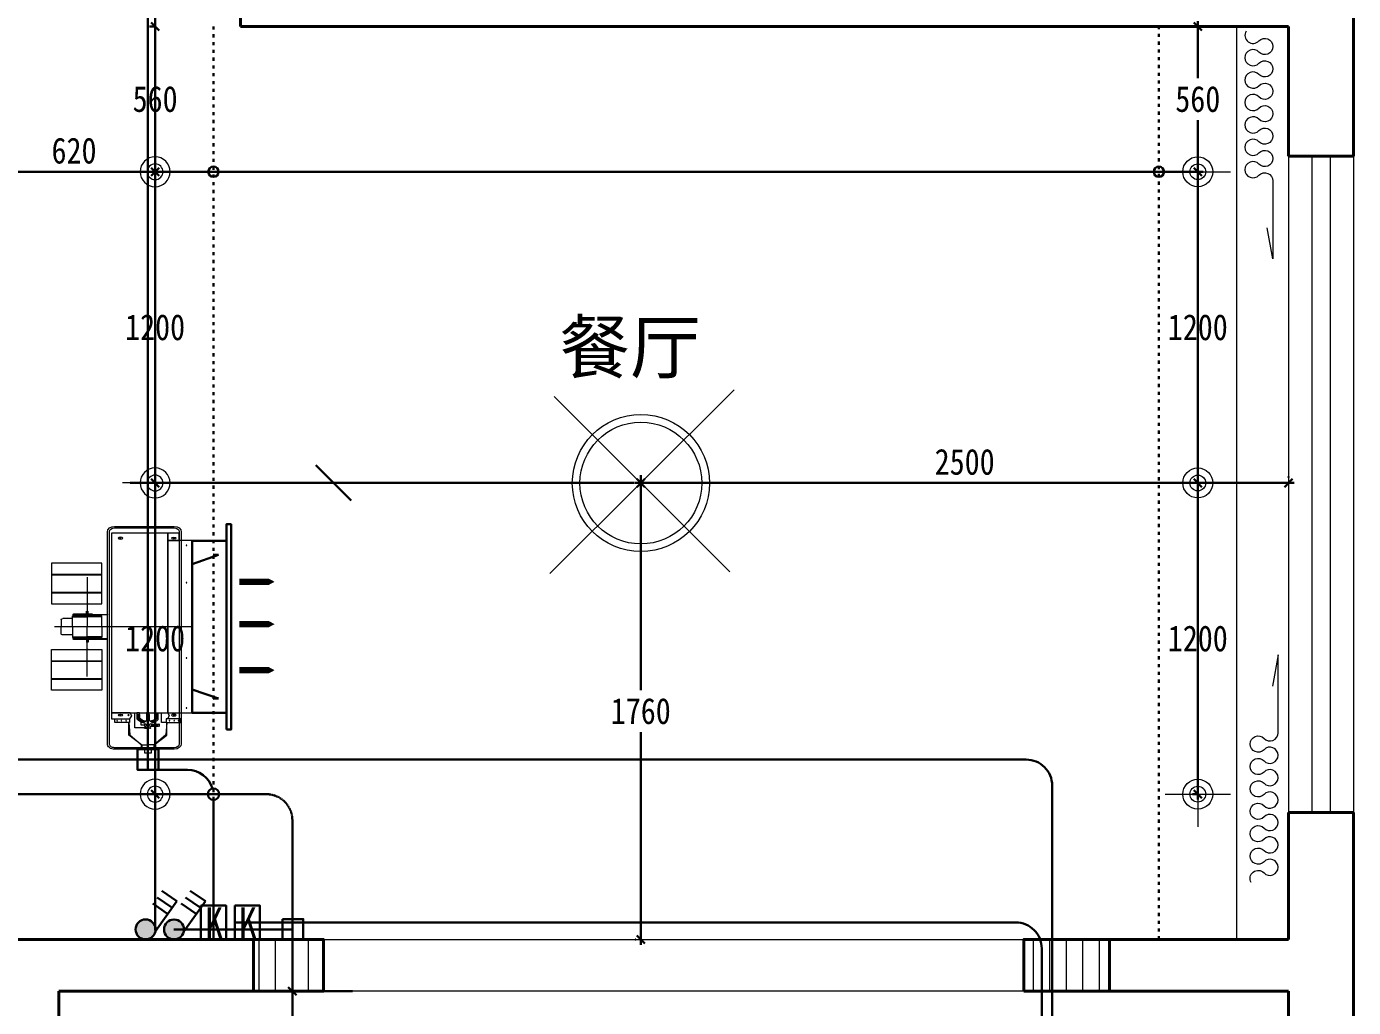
# Model space of a CAD drawing. Header units: millimetres. Extents: x -64529 to 3079702, y -28926 to 77119.
# Drawn here: x -22613 to -17498, y 39805 to 43587 of the extents above; entities that cross this region are included whole.
import ezdxf

# ---------------------------------------------------------------- set-up
doc = ezdxf.new("R2010")
doc.units = ezdxf.units.MM
doc.header["$LTSCALE"] = 10
doc.linetypes.add('ACAD_ISO03W100', pattern=[30, 12, -18])
doc.linetypes.add('DASH', pattern=[0.35, 0.25, -0.1])
doc.layers.get('0').update_dxf_attribs({"color": 255})
doc.layers.get('Defpoints').update_dxf_attribs({"color": 255})
for name, color, linetype, lineweight in [('1浅浅', 251, 'Continuous', 20), ('1灯位开关布线图', 1, 'Continuous', 30), ('1灯位开关布置图', 5, 'Continuous', 30), ('1灯具', 2, 'Continuous', 30), ('1空调', 3, 'Continuous', 30), ('灯具', 52, 'Continuous', 0), ('空调主机', 7, 'Continuous', 13)]:
    doc.layers.add(name, color=color, linetype=linetype, lineweight=lineweight)
doc.layers.add('图例及功率参数表', color=252, linetype='Continuous')
doc.layers.add('辅助线', color=8, linetype='Continuous')
doc.styles.add('夏建东', font='', dxfattribs={"width": 0.85})
doc.styles.add('宋体', font='', dxfattribs={"height": 2.5})
doc.styles.get('夏建东').set_extended_font_data('SimSun')
doc.styles.get('宋体').set_extended_font_data('SimSun')
doc.dimstyles.new('g', dxfattribs={"dimtxt": 100, "dimasz": 31, "dimexe": 21, "dimexo": 30, "dimgap": 31, "dimtad": 1, "dimtih": 1, "dimtoh": 1, "dimdec": 0, "dimrnd": 10, "dimdsep": 46, "dimtxsty": '夏建东', "dimblk": 'OBLIQUE', "dimcen": 2.5, "dimdle": 21, "dimclrd": 5, "dimclre": 5, "dimclrt": 5, "dimadec": 0, "dimazin": 0, "dimtfac": 1, "dimtdec": 0, "dimtmove": 2, "dimatfit": 3, "dimldrblk": 'DOT', "dimfxl": 300, "dimlwd": -1, "dimlwe": -1, "dimarcsym": 1})
pattern_1 = [(90, (-408494.74, 31033.39), (-63.5, 0), [])]

# ---------------------------------------------------------------- blocks, each defined once
blk = doc.blocks.new('20180504.16014101')
h = blk.add_hatch(color=7)
h.dxf.hatch_style = 1
edge = h.paths.add_edge_path()
edge.add_arc((158.8, 98.9), 38.5, 0, 360)
at = {"color": 7}
for p, q in [((129.4, 123.7), (0, 63.2)), ((0, 63.2), (31.3, 0)), ((29.3, 74.7), (59.6, 13)), ((55.5, 88.2), (85.8, 25.7))]:
    blk.add_line(p, q, dxfattribs=at)
blk.add_circle((158.8, 98.9), 38.5, dxfattribs=at)
blk = doc.blocks.new('_Oblique')
at = {"color": 0, "linetype": 'ByBlock', "lineweight": -2}
blk.add_line((-0.5, -0.5), (0.5, 0.5), dxfattribs=at)
blk = doc.blocks.new('*D394')
at = {"layer": '1灯位开关布置图', "color": 5, "transparency": 16777216}
for p, q in [((-22056.3, 43027.2), (-22138.3, 43027.2)), ((-22117.3, 43048.2), (-22117.3, 42508.2)), ((-22117.3, 41806.2), (-22117.3, 42346.2)), ((-22213.4, 41827.2), (-22096.3, 41827.2))]:
    blk.add_line(p, q, dxfattribs=at)
at = {"layer": 'Defpoints', "color": 0, "lineweight": 30, "transparency": 16777216}
for p in [(-22026.3, 43027.2), (-22243.4, 41827.2), (-22117.3, 41827.2)]:
    blk.add_point(p, dxfattribs=at)
at = {"layer": '1灯位开关布置图', "color": 5, "transparency": 16777216, "xscale": 31, "yscale": 31, "zscale": 31}
for p, rotation in [((-22117.3, 43027.2), 90), ((-22117.3, 41827.2), 270)]:
    blk.add_blockref('_Oblique', p, dxfattribs=dict(at, rotation=rotation))
at = {"layer": '1灯位开关布置图', "color": 5, "transparency": 16777216, "insert": (-22117.3, 42427.2), "char_height": 100, "attachment_point": 5, "style": '夏建东'}
blk.add_mtext('1200', dxfattribs=at)
blk = doc.blocks.new('_Dot')
at = {"color": 0, "linetype": 'ByBlock', "lineweight": -2}
blk.add_line((-0.5, 0), (-1, 0), dxfattribs=at)
at = {"color": 0, "linetype": 'ByBlock', "const_width": 0.5}
blk.add_lwpolyline([(-0.25, 0, 1), (0.25, 0, 1)], format="xyb", close=True, dxfattribs=at)
blk = doc.blocks.new('*D395')
at = {"layer": '1灯位开关布置图', "color": 5, "transparency": 16777216}
for p, q in [((-22117.3, 41848.2), (-22117.3, 41308.2)), ((-22213.4, 41827.2), (-22096.3, 41827.2)), ((-22117.3, 40606.2), (-22117.3, 41146.2)), ((-22213.4, 40627.2), (-22096.3, 40627.2))]:
    blk.add_line(p, q, dxfattribs=at)
at = {"layer": 'Defpoints', "color": 0, "lineweight": 30, "transparency": 16777216}
for p in [(-22243.4, 41827.2), (-22243.4, 40627.2), (-22117.3, 40627.2)]:
    blk.add_point(p, dxfattribs=at)
at = {"layer": '1灯位开关布置图', "color": 5, "transparency": 16777216, "xscale": 31, "yscale": 31, "zscale": 31}
for p, rotation in [((-22117.3, 41827.2), 90), ((-22117.3, 40627.2), 270)]:
    blk.add_blockref('_Oblique', p, dxfattribs=dict(at, rotation=rotation))
at = {"layer": '1灯位开关布置图', "color": 5, "transparency": 16777216, "insert": (-22117.3, 41227.2), "char_height": 100, "attachment_point": 5, "style": '夏建东'}
blk.add_mtext('1200', dxfattribs=at)
blk = doc.blocks.new('*D396')
at = {"layer": '1灯位开关布置图', "color": 5, "transparency": 16777216}
for p, q in [((-18156.5, 43587.2), (-18077.3, 43587.2)), ((-18098.3, 43608.2), (-18098.3, 43388.2)), ((-18098.3, 43006.2), (-18098.3, 43226.2)), ((-18156.5, 43027.2), (-18077.3, 43027.2))]:
    blk.add_line(p, q, dxfattribs=at)
at = {"layer": 'Defpoints', "color": 0, "lineweight": 30, "transparency": 16777216}
for p in [(-18186.5, 43587.2), (-18186.5, 43027.2), (-18098.3, 43027.2)]:
    blk.add_point(p, dxfattribs=at)
at = {"layer": '1灯位开关布置图', "color": 5, "transparency": 16777216, "xscale": 31, "yscale": 31, "zscale": 31}
for p, rotation in [((-18098.3, 43587.2), 90), ((-18098.3, 43027.2), 270)]:
    blk.add_blockref('_Oblique', p, dxfattribs=dict(at, rotation=rotation))
at = {"layer": '1灯位开关布置图', "color": 5, "transparency": 16777216, "insert": (-18098.3, 43307.2), "char_height": 100, "attachment_point": 5, "style": '夏建东'}
blk.add_mtext('560', dxfattribs=at)
blk = doc.blocks.new('*D397')
at = {"layer": '1灯位开关布置图', "color": 5, "transparency": 16777216}
for p, q in [((-18156.5, 43027.2), (-18077.3, 43027.2)), ((-18098.3, 43048.2), (-18098.3, 42508.2)), ((-18098.3, 41806.2), (-18098.3, 42346.2)), ((-18194.4, 41827.2), (-18077.3, 41827.2))]:
    blk.add_line(p, q, dxfattribs=at)
at = {"layer": 'Defpoints', "color": 0, "lineweight": 30, "transparency": 16777216}
for p in [(-18186.5, 43027.2), (-18224.4, 41827.2), (-18098.3, 41827.2)]:
    blk.add_point(p, dxfattribs=at)
at = {"layer": '1灯位开关布置图', "color": 5, "transparency": 16777216, "xscale": 31, "yscale": 31, "zscale": 31}
for p, rotation in [((-18098.3, 43027.2), 90), ((-18098.3, 41827.2), 270)]:
    blk.add_blockref('_Oblique', p, dxfattribs=dict(at, rotation=rotation))
at = {"layer": '1灯位开关布置图', "color": 5, "transparency": 16777216, "insert": (-18098.3, 42427.2), "char_height": 100, "attachment_point": 5, "style": '夏建东'}
blk.add_mtext('1200', dxfattribs=at)
blk = doc.blocks.new('*D401')
at = {"layer": '1灯位开关布置图', "color": 5, "transparency": 16777216}
for p, q in [((-21356.3, 39867.2), (-21609.3, 39867.2)), ((-21588.3, 39888.2), (-21588.3, 39798.2)), ((-21588.3, 39546.2), (-21588.3, 39636.2)), ((-21618.3, 39567.2), (-21609.3, 39567.2))]:
    blk.add_line(p, q, dxfattribs=at)
at = {"layer": 'Defpoints', "color": 0, "lineweight": 30, "transparency": 16777216}
for p in [(-21326.3, 39867.2), (-21588.3, 39567.2), (-21588.3, 39567.2)]:
    blk.add_point(p, dxfattribs=at)
at = {"layer": '1灯位开关布置图', "color": 5, "transparency": 16777216, "xscale": 31, "yscale": 31, "zscale": 31}
for p, rotation in [((-21588.3, 39867.2), 90), ((-21588.3, 39567.2), 270)]:
    blk.add_blockref('_Oblique', p, dxfattribs=dict(at, rotation=rotation))
at = {"layer": '1灯位开关布置图', "color": 5, "transparency": 16777216, "insert": (-21588.3, 39717.2), "char_height": 100, "attachment_point": 5, "style": '夏建东'}
blk.add_mtext('300', dxfattribs=at)
blk = doc.blocks.new('*D454')
at = {"layer": '1灯位开关布置图', "color": 5, "transparency": 16777216}
for p, q in [((-22096.3, 43027.2), (-22763.3, 43027.2)), ((-22742.3, 43057.2), (-22742.3, 43048.2)), ((-22117.3, 43057.2), (-22117.3, 43048.2))]:
    blk.add_line(p, q, dxfattribs=at)
at = {"layer": 'Defpoints', "color": 0, "lineweight": 30, "transparency": 16777216}
for p in [(-22742.3, 43027.2), (-22742.3, 43027.2), (-22117.3, 43027.2)]:
    blk.add_point(p, dxfattribs=at)
at = {"layer": '1灯位开关布置图', "color": 5, "transparency": 16777216, "xscale": 31, "yscale": 31, "zscale": 31, "rotation": 180}
blk.add_blockref('_Oblique', (-22742.3, 43027.2), dxfattribs=at)
at = {"layer": '1灯位开关布置图', "color": 5, "transparency": 16777216, "xscale": 31, "yscale": 31, "zscale": 31}
blk.add_blockref('_Oblique', (-22117.3, 43027.2), dxfattribs=at)
at = {"layer": '1灯位开关布置图', "color": 5, "transparency": 16777216, "insert": (-22429.8, 43108.2), "char_height": 100, "attachment_point": 5, "style": '夏建东'}
blk.add_mtext('620', dxfattribs=at)
blk = doc.blocks.new('*D455')
at = {"layer": '1灯位开关布置图', "color": 5, "transparency": 16777216}
for p, q in [((-20245.3, 41857.2), (-20245.3, 41848.2)), ((-17748.3, 41852.2), (-17748.3, 41848.2)), ((-20266.3, 41827.2), (-17727.3, 41827.2))]:
    blk.add_line(p, q, dxfattribs=at)
at = {"layer": 'Defpoints', "color": 0, "lineweight": 30, "transparency": 16777216}
for p in [(-20245.3, 41827.2), (-17748.3, 41827.2), (-17748.3, 41822.2)]:
    blk.add_point(p, dxfattribs=at)
at = {"layer": '1灯位开关布置图', "color": 5, "transparency": 16777216, "xscale": 31, "yscale": 31, "zscale": 31, "rotation": 180}
blk.add_blockref('_Oblique', (-20245.3, 41827.2), dxfattribs=at)
at = {"layer": '1灯位开关布置图', "color": 5, "transparency": 16777216, "xscale": 31, "yscale": 31, "zscale": 31}
blk.add_blockref('_Oblique', (-17748.3, 41827.2), dxfattribs=at)
at = {"layer": '1灯位开关布置图', "color": 5, "transparency": 16777216, "insert": (-18996.8, 41908.2), "char_height": 100, "attachment_point": 5, "style": '夏建东'}
blk.add_mtext('2500', dxfattribs=at)
blk = doc.blocks.new('*D456')
at = {"layer": '1灯位开关布置图', "color": 5, "transparency": 16777216}
for p, q in [((-20245.3, 41848.2), (-20245.3, 41028.2)), ((-20215.3, 41827.2), (-20224.3, 41827.2)), ((-20245.3, 40046.2), (-20245.3, 40866.2)), ((-20264.5, 40067.2), (-20266.3, 40067.2))]:
    blk.add_line(p, q, dxfattribs=at)
at = {"layer": 'Defpoints', "color": 0, "lineweight": 30, "transparency": 16777216}
for p in [(-20245.3, 41827.2), (-20245.3, 40067.2), (-20234.5, 40067.2)]:
    blk.add_point(p, dxfattribs=at)
at = {"layer": '1灯位开关布置图', "color": 5, "transparency": 16777216, "xscale": 31, "yscale": 31, "zscale": 31}
for p, rotation in [((-20245.3, 41827.2), 90), ((-20245.3, 40067.2), 270)]:
    blk.add_blockref('_Oblique', p, dxfattribs=dict(at, rotation=rotation))
at = {"layer": '1灯位开关布置图', "color": 5, "transparency": 16777216, "insert": (-20245.3, 40947.2), "char_height": 100, "attachment_point": 5, "style": '夏建东'}
blk.add_mtext('1760', dxfattribs=at)
blk = doc.blocks.new('*D477')
at = {"layer": '1灯位开关布置图', "color": 5, "transparency": 16777216}
for p, q in [((-22117.3, 43587.2), (-22138.3, 43587.2)), ((-22117.3, 43608.2), (-22117.3, 43388.2)), ((-22117.3, 43006.2), (-22117.3, 43226.2)), ((-22117.3, 43027.2), (-22138.3, 43027.2))]:
    blk.add_line(p, q, dxfattribs=at)
at = {"layer": 'Defpoints', "color": 0, "linetype": 'Continuous', "lineweight": 30, "transparency": 16777216}
for p in [(-22117.3, 43587.2), (-22117.3, 43587.2), (-22117.3, 43027.2)]:
    blk.add_point(p, dxfattribs=at)
at = {"layer": '1灯位开关布置图', "color": 5, "linetype": 'Continuous', "transparency": 16777216, "xscale": 31, "yscale": 31, "zscale": 31}
for p, rotation in [((-22117.3, 43587.2), 90), ((-22117.3, 43027.2), 270)]:
    blk.add_blockref('_Oblique', p, dxfattribs=dict(at, rotation=rotation))
at = {"layer": '1灯位开关布置图', "color": 5, "linetype": 'Continuous', "lineweight": 30, "transparency": 16777216, "insert": (-22117.3, 43307.2), "char_height": 100, "attachment_point": 5, "style": '夏建东'}
blk.add_mtext('560', dxfattribs=at)
blk = doc.blocks.new('*D478')
at = {"layer": '1灯位开关布置图', "color": 5, "transparency": 16777216}
for p, q in [((-18098.3, 41848.2), (-18098.3, 41308.2)), ((-18098.3, 41827.2), (-18119.3, 41827.2)), ((-18098.3, 40606.2), (-18098.3, 41146.2)), ((-18098.3, 40627.2), (-18119.3, 40627.2))]:
    blk.add_line(p, q, dxfattribs=at)
at = {"layer": 'Defpoints', "color": 0, "linetype": 'Continuous', "lineweight": 30, "transparency": 16777216}
for p in [(-18098.3, 41827.2), (-18098.3, 40627.2), (-18098.3, 40627.2)]:
    blk.add_point(p, dxfattribs=at)
at = {"layer": '1灯位开关布置图', "color": 5, "linetype": 'Continuous', "transparency": 16777216, "xscale": 31, "yscale": 31, "zscale": 31}
for p, rotation in [((-18098.3, 41827.2), 90), ((-18098.3, 40627.2), 270)]:
    blk.add_blockref('_Oblique', p, dxfattribs=dict(at, rotation=rotation))
at = {"layer": '1灯位开关布置图', "color": 5, "linetype": 'Continuous', "lineweight": 30, "transparency": 16777216, "insert": (-18098.3, 41227.2), "char_height": 100, "attachment_point": 5, "style": '夏建东'}
blk.add_mtext('1200', dxfattribs=at)
blk = doc.blocks.new('3e344fc')
at = {"layer": '图例及功率参数表', "color": 2, "lineweight": 0}
for p, q in [((789283.6, 16827.9), (789283.6, 16575.6)), ((789157.4, 16701.8), (789409.7, 16701.8))]:
    blk.add_line(p, q, dxfattribs=at)
blk.add_circle((789283.6, 16701.8), 30.4, dxfattribs=at)
at = {"layer": '灯具', "color": 2, "lineweight": 0}
blk.add_circle((789283.6, 16701.8), 57.7, dxfattribs=at)
blk = doc.blocks.new('r32ter')
at = {"color": 3}
for p, q in [((1119447.3, -954014.5), (1119446.3, -954035.1)), ((1119482.5, -954116.3), (1119447.3, -954014.5)), ((1119965.9, -954116.3), (1120001.1, -954014.5)), ((1120001.1, -954014.5), (1120002.1, -954035.1))]:
    blk.add_line(p, q, dxfattribs=at)
for points in [[(1119556.4, -953798.8, 0, 63, 0), (1119556.4, -953857.2, 25.2, 25.2, 0), (1119556.4, -953934.4, 25.2, 25.2, 0)], [(1119734.1, -953798.8, 0, 63, 0), (1119734.1, -953857.2, 25.2, 25.2, 0), (1119734.1, -953934.4, 25.2, 25.2, 0)], [(1119897.5, -953798.8, 0, 63, 0), (1119897.5, -953857.2, 25.2, 25.2, 0), (1119897.5, -953934.4, 25.2, 25.2, 0)]]:
    blk.add_lwpolyline(points, format="xyseb", dxfattribs=at)
at = {"color": 3, "lineweight": -2}
blk.add_lwpolyline([(1119327.6, -953984.2), (1120119.6, -953984.2), (1120119.6, -953966.2), (1119327.6, -953966.2)], close=True, dxfattribs=at)
at = {"color": 3}
blk.add_lwpolyline([(1119392.4, -954116.3), (1119392.4, -953984.2), (1120054.7, -953984.2), (1120054.7, -954116.3)], close=True, dxfattribs=at)
at = {"layer": '空调主机', "color": 3, "lineweight": 9}
for p, q in [((1119392.4, -954210), (1119392.4, -954116.3)), ((1119392.4, -954116.3), (1120056, -954116.3)), ((1120056, -954116.3), (1120056, -954210)), ((1119354.6, -954217.2), (1119354.6, -954160.3)), ((1119354.6, -954160.3), (1119368.8, -954160.3)), ((1119368.8, -954160.3), (1119368.8, -954217.2)), ((1120056, -954166.1), (1119368.8, -954166.1)), ((1119368.8, -954166.1), (1119368.8, -954211.9)), ((1120056, -954210), (1120056, -954166.1)), ((1120056, -954166.1), (1120084.4, -954166.1)), ((1120084.4, -954166.1), (1120084.4, -954210)), ((1119268.6, -954263), (1119305.5, -954214.3)), ((1119307.6, -954218.2), (1119268.6, -954263)), ((1119305.5, -954214.3), (1119354.6, -954214.3)), ((1119354.6, -954214.3), (1119307.6, -954218.2)), ((1119368.8, -954217.2), (1119354.6, -954217.2)), ((1119354.6, -954217.2), (1119354.6, -954234)), ((1119380.6, -954204.8), (1119368.8, -954211.9)), ((1119382.7, -954186.9), (1119380.5, -954186.9)), ((1119392.4, -954210), (1119380.6, -954204.8)), ((1119382.7, -954186.9), (1119382.7, -954183.8)), ((1119382.7, -954186.9), (1119384.9, -954186.9)), ((1119382.7, -954186.9), (1119382.7, -954190)), ((1119392.4, -954427.2), (1119392.4, -954210)), ((1119392.4, -954210), (1120084.4, -954210)), ((1120056, -954210), (1119392.4, -954210)), ((1120084.4, -954210), (1120056, -954210)), ((1120065.7, -954186.9), (1120063.5, -954186.9)), ((1120065.7, -954186.9), (1120065.7, -954183.8)), ((1120065.7, -954186.9), (1120065.7, -954190)), ((1120065.7, -954186.9), (1120067.9, -954186.9)), ((1120084.4, -954210), (1120084.4, -954427.2)), ((1119237.3, -954300.7), (1119237.3, -954272.6)), ((1119237.3, -954272.6), (1119237.3, -954272.6)), ((1119237.3, -954272.6), (1119251.7, -954272.6)), ((1119251.7, -954272.6), (1119251.7, -954272.6)), ((1119251.7, -954272.6), (1119251.7, -954300.7)), ((1119257.7, -954263), (1119268.6, -954263)), ((1119268.6, -954264), (1119257.7, -954264)), ((1119268.6, -954263), (1119268.6, -954287.5)), ((1119332.2, -954277.2), (1119333.4, -954276)), ((1119332.2, -954277.2), (1119333.4, -954278.4)), ((1119332.2, -954277.2), (1119335.9, -954277.2)), ((1119333.7, -954282), (1119333.7, -954277.2)), ((1119335.9, -954277.2), (1119334.7, -954276)), ((1119335.9, -954277.2), (1119334.7, -954278.4)), ((1119350.7, -954274.9), (1119338.8, -954274.9)), ((1119349.5, -954243.3), (1119340, -954243.3)), ((1119341.2, -954274.9), (1119341.2, -954247.4)), ((1119344.7, -954274.9), (1119344.7, -954249.4)), ((1119348.3, -954274.9), (1119348.3, -954247.4)), ((1119353.3, -954269.8), (1119362.5, -954282)), ((1119354.6, -954234), (1119392.4, -954234)), ((1119385.5, -954248.7), (1119365.4, -954248.7)), ((1119385.5, -954253.9), (1119367.5, -954253.9)), ((1119385.5, -954259.1), (1119368.4, -954259.1)), ((1119392.4, -954248.7), (1119385.5, -954248.7)), ((1119385.5, -954248.7), (1119385.5, -954259.1)), ((1119385.5, -954259.1), (1119392.4, -954259.1)), ((1119392.4, -954259.1), (1119392.4, -954248.7)), ((1119314.2, -954287.5), (1119220.4, -954287.5)), ((1119251.7, -954300.7), (1119237.3, -954300.7)), ((1119237.3, -954300.7), (1119237.3, -954300.7)), ((1119251.7, -954300.7), (1119251.7, -954300.7)), ((1119268.6, -954311), (1119257.7, -954311)), ((1119257.7, -954312), (1119268.6, -954312)), ((1119268.6, -954312), (1119268.6, -954287.5)), ((1119307.6, -954356.8), (1119268.6, -954312)), ((1119268.6, -954312), (1119305.5, -954360.7)), ((1119362.7, -954287.5), (1119314.2, -954287.5)), ((1119332.9, -954300.1), (1119332.9, -954282)), ((1119332.9, -954282), (1119334.5, -954282)), ((1119334.5, -954300.1), (1119332.9, -954300.1)), ((1119333.7, -954300.1), (1119333.7, -954302.5)), ((1119333.7, -954303.5), (1119333.7, -954337.8)), ((1119334.5, -954282), (1119334.5, -954300.1)), ((1119350.7, -954300.1), (1119338.8, -954300.1)), ((1119344.7, -954300.1), (1119344.7, -954313.2)), ((1119344.7, -954313.2), (1119356.3, -954313.2)), ((1119353.3, -954305.2), (1119362.9, -954292.5)), ((1119362.9, -954292.5), (1119362.5, -954282)), ((1119385.5, -954282), (1119362.5, -954282)), ((1119392.4, -954287.5), (1119362.7, -954287.5)), ((1119385.5, -954292.5), (1119362.9, -954292.5)), ((1119385.5, -954329.3), (1119368.7, -954329.3)), ((1119385.5, -954324.1), (1119370, -954324.1)), ((1119385.5, -954318.9), (1119371.1, -954318.9)), ((1119385.5, -954292.5), (1119385.5, -954282)), ((1119385.5, -954282), (1119392.4, -954282)), ((1119392.4, -954292.5), (1119385.5, -954292.5)), ((1119385.5, -954329.3), (1119385.5, -954318.9)), ((1119385.5, -954318.9), (1119392.4, -954318.9)), ((1119392.4, -954329.3), (1119385.5, -954329.3)), ((1119392.4, -954282), (1119392.4, -954292.5)), ((1119392.4, -954318.9), (1119392.4, -954329.3)), ((1119305.5, -954360.7), (1119354.6, -954360.7)), ((1119354.6, -954360.7), (1119307.6, -954356.8)), ((1119333.7, -954337.8), (1119392.4, -954337.8)), ((1119368.8, -954357.9), (1119354.6, -954357.9)), ((1119354.6, -954357.9), (1119354.6, -954414.7)), ((1119380.6, -954350.7), (1119368.8, -954357.9)), ((1119368.8, -954414.7), (1119368.8, -954357.9)), ((1119368.8, -954427.2), (1119368.8, -954357.9)), ((1119392.4, -954355.9), (1119380.6, -954350.7)), ((1119392.4, -954355.9), (1119392.4, -954427.2)), ((1119354.6, -954414.7), (1119368.8, -954414.7)), ((1119392.4, -954427.2), (1119368.8, -954427.2)), ((1119382.7, -954393), (1119380.5, -954393)), ((1119382.7, -954393), (1119382.7, -954389.9)), ((1119382.7, -954393), (1119382.7, -954396.1)), ((1119382.7, -954393), (1119384.9, -954393)), ((1120084.4, -954427.2), (1119392.4, -954427.2)), ((1120065.7, -954393), (1120063.5, -954393)), ((1120065.7, -954393), (1120065.7, -954389.9)), ((1120065.7, -954393), (1120067.9, -954393)), ((1120065.7, -954393), (1120065.7, -954396.1)), ((1119635.8, -954464.4), (1119479.5, -954464.4)), ((1119479.5, -954464.4), (1119479.5, -954658.9)), ((1119522.2, -954658.9), (1119522.2, -954464.4)), ((1119524.4, -954658.9), (1119524.4, -954464.4)), ((1119591, -954658.9), (1119591, -954464.4)), ((1119593.2, -954658.9), (1119593.2, -954464.4)), ((1119635.8, -954658.9), (1119635.8, -954464.4)), ((1119676.7, -954520.9), (1119676.7, -954443.1)), ((1119676.7, -954443.1), (1119676.7, -954443.1)), ((1119676.7, -954443.1), (1119677.8, -954443.1)), ((1119677.8, -954443.1), (1119677.8, -954443.1)), ((1119677.8, -954443.1), (1119677.8, -954520.9)), ((1119685.5, -954464.4), (1119682.2, -954464.4)), ((1119682.2, -954474.5), (1119682.2, -954520.9)), ((1119685.5, -954464.4), (1119685.5, -954520.9)), ((1119724.2, -954464.4), (1119685.5, -954464.4)), ((1119724.2, -954464.4), (1119762.9, -954464.4)), ((1119762.9, -954464.4), (1119762.9, -954520.9)), ((1119762.9, -954464.4), (1119766.2, -954464.4)), ((1119766.2, -954474.5), (1119766.2, -954520.9)), ((1119771.7, -954443.1), (1119770.6, -954443.1)), ((1119770.6, -954443.1), (1119770.6, -954443.1)), ((1119770.6, -954443.1), (1119770.6, -954520.9)), ((1119771.7, -954520.9), (1119771.7, -954443.1)), ((1119771.7, -954443.1), (1119771.7, -954443.1)), ((1119812.6, -954464.4), (1119968.9, -954464.4)), ((1119812.6, -954658.9), (1119812.6, -954464.4)), ((1119855.2, -954658.9), (1119855.2, -954464.4)), ((1119857.4, -954658.9), (1119857.4, -954464.4)), ((1119924, -954658.9), (1119924, -954464.4)), ((1119926.3, -954658.9), (1119926.3, -954464.4)), ((1119968.9, -954464.4), (1119968.9, -954658.9)), ((1119532.7, -954520.9), (1119724.2, -954520.9)), ((1119635.8, -954517.4), (1119635.8, -954520.9)), ((1119635.8, -954524.3), (1119635.8, -954520.9)), ((1119675.5, -954517.4), (1119664.6, -954517.4)), ((1119664.6, -954517.4), (1119664.6, -954520.9)), ((1119664.6, -954524.3), (1119664.6, -954520.9)), ((1119675.5, -954524.3), (1119664.6, -954524.3)), ((1119675.5, -954501.6), (1119675.5, -954573.2)), ((1119677.8, -954520.9), (1119676.7, -954520.9)), ((1119676.7, -954520.9), (1119676.7, -954520.9)), ((1119677.8, -954499.1), (1119677.5, -954499.1)), ((1119677.8, -954520.9), (1119677.8, -954520.9)), ((1119679.8, -954573.2), (1119679.8, -954501.6)), ((1119682.2, -954567.2), (1119682.2, -954520.9)), ((1119685.5, -954577.4), (1119685.5, -954520.9)), ((1119915.7, -954520.9), (1119724.2, -954520.9)), ((1119762.9, -954577.4), (1119762.9, -954520.9)), ((1119766.2, -954567.2), (1119766.2, -954520.9)), ((1119768.6, -954573.2), (1119768.6, -954501.6)), ((1119770.6, -954499.1), (1119770.9, -954499.1)), ((1119770.6, -954520.9), (1119770.6, -954520.9)), ((1119770.6, -954520.9), (1119771.7, -954520.9)), ((1119771.7, -954520.9), (1119771.7, -954520.9)), ((1119772.9, -954501.6), (1119772.9, -954573.2)), ((1119772.9, -954517.4), (1119783.8, -954517.4)), ((1119772.9, -954524.3), (1119783.8, -954524.3)), ((1119812.6, -954517.4), (1119812.6, -954520.9)), ((1119812.6, -954524.3), (1119812.6, -954520.9)), ((1119677.5, -954575.8), (1119677.8, -954575.8)), ((1119685.5, -954577.4), (1119682.2, -954577.4)), ((1119724.2, -954577.4), (1119685.5, -954577.4)), ((1119692.5, -954577.4), (1119692.5, -954615.3)), ((1119724.2, -954577.4), (1119762.9, -954577.4)), ((1119755.9, -954577.4), (1119755.9, -954615.3)), ((1119762.9, -954577.4), (1119766.2, -954577.4)), ((1119770.9, -954575.8), (1119770.6, -954575.8)), ((1119697.4, -954621.8), (1119724.2, -954621.8)), ((1119751, -954621.8), (1119724.2, -954621.8)), ((1119479.5, -954658.9), (1119635.8, -954658.9)), ((1119968.9, -954658.9), (1119812.6, -954658.9))]:
    blk.add_line(p, q, dxfattribs=at)
at = {"layer": '空调主机', "color": 3, "lineweight": 5}
for p, q in [((1120090.1, -954158.3), (1119272.6, -954158.3)), ((1119251.7, -954185.3), (1119251.7, -954416.1)), ((1120111, -954416.1), (1120111, -954185.3)), ((1119272.6, -954443.1), (1120090.1, -954443.1))]:
    blk.add_line(p, q, dxfattribs=at)
at = {"layer": '空调主机', "color": 3}
for p, q in [((1120090.1, -954166.1), (1119272.6, -954166.1)), ((1119257.7, -954185.3), (1119257.7, -954416.1)), ((1120105, -954416.1), (1120105, -954185.3)), ((1119272.6, -954435.4), (1120090.1, -954435.4))]:
    blk.add_line(p, q, dxfattribs=at)
at = {"layer": '空调主机', "color": 3, "lineweight": 5}
for centre, start_param, end_param in [((1119272.6, -954185.3), 0, 1.570796), ((1120090.1, -954185.3), -1.570796, 0), ((1119272.6, -954416.1), 1.570796, 3.141593), ((1120090.1, -954416.1), 3.141593, 4.712389)]:
    blk.add_ellipse(centre, major_axis=(0, 27), ratio=0.77429, start_param=start_param, end_param=end_param, dxfattribs=at)
at = {"layer": '空调主机', "color": 3}
for centre, start_param, end_param in [((1119272.6, -954185.3), 0, 1.570796), ((1120090.1, -954185.3), 4.712389, 6.283185), ((1119272.6, -954416.1), 1.570796, 3.141593), ((1120090.1, -954416.1), 3.141593, 4.712389)]:
    blk.add_ellipse(centre, major_axis=(0, 19.3), ratio=0.77429, start_param=start_param, end_param=end_param, dxfattribs=at)
at = {"layer": '空调主机', "color": 3, "lineweight": 9}
for centre, major_axis, ratio, start_param, end_param in [((1119361.7, -954169.2), (0, 1.21), 0.77429, 1.570796326702902, 7.853981633882487), ((1119382.7, -954186.9), (0, 9.19), 0.407862, 3.141593, 9.424778), ((1119410.5, -954138.1), (0, 1.21), 0.77429, 1.570796326702902, 7.853981633882487), ((1119603.8, -954138.1), (0, 1.21), 0.77429, 1.570796326754998, 7.853981633934584), ((1119894.3, -954138.1), (0, 1.21), 0.77429, 1.570796327146124, 7.85398163432571), ((1120037.9, -954138.1), (0, 1.21), 0.77429, 1.570796327146124, 7.85398163432571), ((1119361.7, -954185.6), (0, 1.21), 0.77429, 1.570796326680094, 7.85398163385968), ((1119361.7, -954203.8), (0, 1.21), 0.77429, 1.570796326680094, 7.85398163385968), ((1119281.8, -954286.6), (0, 41.3), 0.77429, 1.223528, 1.918065), ((1119344.7, -954274.9), (0, 7.66), 0.77429, 1.570796, 4.712389), ((1119344.7, -954243.3), (0, 6.13), 0.77429, 1.570796, 4.712389), ((1119389, -954287.5), (0, 49.4), 0.77429, 0.664485, 1.204171), ((1119389.4, -954287.8), (0, 44.1), 0.77429, 0.694736, 1.26495), ((1119389, -954287.5), (0, 38.9), 0.77429, 0.752317, 1.332497), ((1119333.7, -954303.1), (-0.724, 0), 0.807711, 3.342482, 6.082296), ((1119344.7, -954300.1), (0, 7.66), 0.77429, 4.712389, 7.853982), ((1119344.5, -954287.5), (0, 4.96), 0.77429, 1.570796326732925, 7.853981633912512), ((1119389, -954287.5), (0, 49.4), 0.77429, 1.937421, 2.581114), ((1119389.4, -954287.8), (0, 44.1), 0.77429, 1.866849, 2.536978), ((1119389, -954287.5), (0, 38.9), 0.77429, 1.809095, 2.508026), ((1119361.7, -954371.3), (0, 1.21), 0.77429, 1.570796326702902, 7.853981633882487), ((1119382.7, -954361.6), (0, 2.29), 0.77429, 1.570796326744335, 7.853981633923921), ((1119361.7, -954389.4), (0, 1.21), 0.77429, 1.570796327146124, 7.85398163432571), ((1119361.7, -954405.8), (0, 1.21), 0.77429, 1.570796326680094, 7.85398163385968), ((1119677.3, -954469.4), (0, 8.05), 0.77429, 4.03203, 5.395782), ((1119771.1, -954469.4), (0, 8.05), 0.77429, 0.887403, 2.251155), ((1119677.5, -954501.6), (0, 2.57), 0.77429, 0, 1.570796), ((1119677.8, -954501.6), (0, 2.57), 0.77429, 4.712389, 6.283185), ((1119770.6, -954501.6), (0, 2.57), 0.77429, 0, 1.570796), ((1119770.9, -954501.6), (0, 2.57), 0.77429, 4.712389, 6.283185), ((1119677.5, -954573.2), (0, 2.57), 0.77429, 1.570796, 3.141593), ((1119677.8, -954573.2), (0, 1.21), 0.77429, 1.57079632702526, 7.853981634204846), ((1119677.8, -954573.2), (0, 2.57), 0.77429, 3.141593, 4.712389), ((1119677.3, -954572.3), (0, 8.05), 0.77429, 4.028996, 5.392748), ((1119771.1, -954572.3), (0, 8.05), 0.77429, 0.890438, 2.25419), ((1119770.6, -954573.2), (0, 2.57), 0.77429, 1.570796, 3.141593), ((1119770.6, -954573.2), (0, 1.21), 0.77429, 1.570796326754998, 7.853981633934584), ((1119770.9, -954573.2), (0, 2.57), 0.77429, 3.141593, 4.712389), ((1119697.4, -954615.3), (0, 6.42), 0.77429, 1.570796, 3.141593), ((1119751, -954615.3), (0, 6.42), 0.77429, 3.141593, 4.712389)]:
    blk.add_ellipse(centre, major_axis=major_axis, ratio=ratio, start_param=start_param, end_param=end_param, dxfattribs=at)
at = {"layer": '空调主机', "color": 3, "lineweight": 9, "extrusion": (0, 0, -1)}
for centre, major_axis, ratio, start_param, end_param in [((1120065.7, -954186.9), (0, 9.19), 0.407862, 3.141593, 9.424778), ((1119333.7, -954302.9), (0.724, 0), 0.807711, 0.20089, 2.940703)]:
    blk.add_ellipse(centre, major_axis=major_axis, ratio=ratio, start_param=start_param, end_param=end_param, dxfattribs=at)
blk.add_ellipse((1119382.7, -954393), major_axis=(0, 9.19), ratio=0.407862, dxfattribs=at)
at = {"layer": '空调主机', "color": 3, "lineweight": 9}
blk.add_ellipse((1120065.7, -954393), major_axis=(0, 9.19), ratio=0.407862, dxfattribs=at)
at = {"layer": '辅助线', "color": 3, "lineweight": 9}
blk.add_line((1119724.2, -954116.3), (1119724.2, -954647.3), dxfattribs=at)

msp = doc.modelspace()

# ---------------------------------------------------------------- hatches: boundary and pattern name
at = {"layer": '1浅浅', "lineweight": 0}
h = msp.add_hatch(dxfattribs=at)
h.set_pattern_fill('ANSI31', color=256, scale=20, angle=45, style=0)
h.set_pattern_definition(pattern_1)
h.paths.add_polyline_path([(-21738.3, 39867.2), (-21518.3, 39867.2), (-21518.3, 40067.2), (-21738.3, 40067.2)])
h = msp.add_hatch(dxfattribs=at)
h.set_pattern_fill('ANSI31', color=256, scale=20, angle=45, style=0)
h.set_pattern_definition(pattern_1)
h.paths.add_polyline_path([(-18768.3, 39867.2), (-18438.3, 39867.2), (-18438.3, 40067.2), (-18768.3, 40067.2)])

# ---------------------------------------------------------------- linework, layer by layer
at = {"layer": '1浅浅', "lineweight": 40}
for p, q in [((-17498.3, 44857.2), (-17498.3, 43087.2)), ((-21788.3, 43587.2), (-17748.3, 43587.2)), ((-17748.3, 43587.2), (-17748.3, 43087.2)), ((-17748.3, 43087.2), (-17498.3, 43087.2)), ((-17748.3, 40557.2), (-17498.3, 40557.2)), ((-17748.3, 40557.2), (-17748.3, 40067.2)), ((-17498.3, 40557.2), (-17498.3, 39677.2)), ((-22742.3, 40067.2), (-21738.3, 40067.2)), ((-21738.3, 39867.2), (-21738.3, 40067.2)), ((-18438.3, 40067.2), (-18438.3, 39867.2)), ((-18438.3, 40067.2), (-17748.3, 40067.2)), ((-18438.3, 40067.2), (-18438.3, 39867.2)), ((-22488.3, 39867.2), (-21738.3, 39867.2)), ((-22488.3, 39867.2), (-22488.3, 37447.2)), ((-22488.3, 39867.2), (-21738.3, 39867.2)), ((-18438.3, 39867.2), (-17748.3, 39867.2)), ((-17748.3, 39867.2), (-17748.3, 39677.2))]:
    msp.add_line(p, q, dxfattribs=at)
at = {"layer": '1浅浅', "ltscale": 0.5}
msp.add_line((-17948.3, 40067.2), (-17948.3, 43587.2), dxfattribs=at)
at = {"layer": '1浅浅', "lineweight": 15}
for p, q in [((-17748.3, 43087.2), (-17748.3, 40557.2)), ((-17658.3, 43087.2), (-17658.3, 40557.2)), ((-17588.3, 43087.2), (-17588.3, 40557.2)), ((-17498.3, 43087.2), (-17498.3, 40557.2))]:
    msp.add_line(p, q, dxfattribs=at)
at = {"layer": '1浅浅', "lineweight": 40}
msp.add_lwpolyline([(-21788.3, 43787.2), (-21788.3, 43587.2)], dxfattribs=at)
at = {"layer": '1浅浅', "ltscale": 0.5}
for points in [[(-17912.3, 43569.4, 0.892379), (-17862.6, 43531.9, -2.5), (-17862.6, 43488.7, 2.5), (-17862.6, 43445.5, -0.677033), (-17808.6, 43423.9, -0.677033), (-17862.6, 43402.3, 2.5), (-17862.6, 43359.1, -2.5), (-17862.6, 43315.9, 2.5), (-17862.6, 43272.7, -2.5), (-17862.6, 43229.5, 2.5), (-17862.6, 43186.3, -2.5), (-17862.6, 43143.1, 2.5), (-17862.6, 43099.9, -2.5), (-17862.6, 43056.7, 2.5), (-17862.6, 43013.5, -0.677033), (-17808.6, 42991.9), (-17808.6, 42691.6), (-17830.4, 42811.3)], [(-17892.6, 40286.1, -0.892379), (-17842.9, 40323.7, 2.5), (-17842.9, 40366.9, -2.5), (-17842.9, 40410.1, 0.677033), (-17788.9, 40431.7, 0.677033), (-17842.9, 40453.3, -2.5), (-17842.9, 40496.5, 2.5), (-17842.9, 40539.7, -2.5), (-17842.9, 40582.9, 2.5), (-17842.9, 40626.1, -2.5), (-17842.9, 40669.3, 2.5), (-17842.9, 40712.5, -2.5), (-17842.9, 40755.7, 2.5), (-17842.9, 40798.9, -2.5), (-17842.9, 40842.1, 0.677033), (-17788.9, 40863.7), (-17788.9, 41164), (-17810.7, 41044.3)]]:
    msp.add_lwpolyline(points, format="xyb", dxfattribs=at)
at = {"layer": '1浅浅', "lineweight": 40}
for points in [[(-21738.3, 39867.2), (-21468.3, 39867.2), (-21468.3, 40067.2), (-21738.3, 40067.2)], [(-18768.3, 39867.2), (-18438.3, 39867.2), (-18438.3, 40067.2), (-18768.3, 40067.2)]]:
    msp.add_lwpolyline(points, close=True, dxfattribs=at)
at = {"layer": '1浅浅', "ltscale": 0.5}
msp.add_lwpolyline([(-21468.3, 40067.2), (-18768.3, 40067.2), (-18768.3, 39867.2), (-21468.3, 39867.2)], close=True, dxfattribs=at)
at = {"layer": '1灯位开关布线图', "color": 6, "linetype": 'DASH', "lineweight": 30}
for points in [[(-22117.3, 43027.2), (-22117.3, 44153.2, -0.414214), (-22017.3, 44253.2), (-21760, 44253.2)], [(-22117.3, 40627.2), (-23272.7, 40627.2, 0.213198), (-23347.2, 40594), (-23460.8, 40467.2)], [(-21588.3, 40105.6), (-21588.3, 40527.2, 0.414214), (-21688.3, 40627.2), (-22117.3, 40627.2)]]:
    msp.add_lwpolyline(points, format="xyb", dxfattribs=at)
at = {"layer": '1灯位开关布线图', "linetype": 'Continuous', "lineweight": 30}
for points in [[(-22117.3, 40103.2), (-22117.3, 40103.2), (-22117.3, 43027.2), (-18098.3, 43027.2), (-18098.3, 40627.2)], [(-21361.9, 41759.1), (-21498.1, 41895.4)], [(-20269.3, 41827.2), (-22117.3, 41827.2)], [(-22044.5, 40105.6), (-21588.3, 40105.6)], [(-21588.3, 39567.2), (-21588.3, 40105.6)]]:
    msp.add_lwpolyline(points, dxfattribs=at)
msp.add_lwpolyline([(-21626.2, 40145.6), (-21546.2, 40145.6), (-21546.2, 40065.6), (-21626.2, 40065.6)], close=True, dxfattribs=at)
for centre in [(-21892.3, 43027.2), (-18248.3, 43027.2)]:
    msp.add_circle(centre, 20, dxfattribs=at)
at = {"layer": '1灯具', "linetype": 'ACAD_ISO03W100', "ltscale": 0.1}
for p, q in [((-21892.3, 43587.2), (-21892.3, 40067.2)), ((-18248.3, 40067.2), (-18248.3, 43587.2))]:
    msp.add_line(p, q, dxfattribs=at)
at = {"layer": '1灯具', "lineweight": 15}
for p, q in [((-19885.2, 42186.4), (-20595.8, 41477.6)), ((-20579.5, 42161.3), (-19901.9, 41484.1))]:
    msp.add_line(p, q, dxfattribs=at)
for radius in [264.2, 234.7]:
    msp.add_circle((-20244.9, 41826.9), radius, dxfattribs=at)
at = {"layer": '1空调', "color": 1, "linetype": 'Continuous', "lineweight": 30}
for points in [[(-22144.7, 40720.6), (-22144.7, 47294.3, -0.414214), (-22044.7, 47394.3), (-21891.5, 47394.3)], [(-18659.7, 38276.1), (-18659.7, 40660.6, 0.414214), (-18759.7, 40760.6), (-26025, 40760.6)]]:
    msp.add_lwpolyline(points, format="xyb", dxfattribs=at)
at = {"layer": '1空调', "linetype": 'Continuous', "lineweight": 30}
for points in [[(-22184.7, 40800.6), (-22104.7, 40800.6), (-22104.7, 40720.6), (-22184.7, 40720.6)], [(-21941, 40197.7), (-21843.6, 40197.7), (-21843.6, 40067.2), (-21941, 40067.2)], [(-21810.6, 40197.7), (-21713.2, 40197.7), (-21713.2, 40067.2), (-21810.6, 40067.2)]]:
    msp.add_lwpolyline(points, close=True, dxfattribs=at)
for points in [[(-22184.7, 40720.6), (-21992.3, 40720.6, -0.331691), (-21896.4, 40649.1, -0.331691)], [(-18699.7, 38276.1), (-18699.7, 40032.5, 0.414214), (-18799.7, 40132.5), (-21810.6, 40132.5)]]:
    msp.add_lwpolyline(points, format="xyb", dxfattribs=at)
msp.add_lwpolyline([(-21892.3, 40604.9), (-21892.3, 40067.2)], dxfattribs=at)
msp.add_circle((-21892.3, 40627.2), 22.3, dxfattribs=at)

# ---------------------------------------------------------------- block references
at = {"layer": '1灯位开关布线图', "color": 255, "rotation": 209.2981138942369}
for p in [(-22063.9, 40269.7), (-21954.4, 40269.6)]:
    msp.add_blockref('20180504.16014101', p, dxfattribs=at)
at = {"layer": '1灯具', "lineweight": 0, "xscale": -1}
for p in [(767166.3, 26325.5), (767166.3, 25125.5), (767166.3, 23925.5)]:
    msp.add_blockref('3e344fc', p, dxfattribs=at)
at = {"layer": '1灯具', "lineweight": 0}
for p in [(-807381.9, 26325.5), (-807381.9, 25125.5), (-807381.9, 23925.5)]:
    msp.add_blockref('3e344fc', p, dxfattribs=at)
at = {"layer": '1空调', "xscale": -1, "rotation": 270}
msp.add_blockref('r32ter', (932142, -1078451.2), dxfattribs=at)

# ---------------------------------------------------------------- texts
at = {"layer": '1浅浅', "lineweight": 5, "style": '宋体'}
msp.add_text('餐厅', height=200, dxfattribs=at).set_placement((-20559.7, 42251.3))
at = {"layer": '1空调', "linetype": 'Continuous', "lineweight": 30, "char_height": 120, "attachment_point": 1, "style": '夏建东'}
for insert in [(-21924.7, 40190.9), (-21794.4, 40190.9)]:
    msp.add_mtext_dynamic_manual_height_columns('K', width=106.214, gutter_width=12.5, heights=[0], dxfattribs=dict(at, insert=insert))

# ---------------------------------------------------------------- dimensions: what is measured, and where the dimension line sits
at = {"layer": '1灯位开关布置图', "linetype": 'Continuous', "lineweight": 30}
for base, p1, p2, picture, middle in [((-22117.3, 43587.2), (-22117.3, 43027.2), (-22117.3, 43587.2), '*D477', (-22117.3, 43307.2)), ((-18098.3, 40627.2), (-18098.3, 41827.2), (-18098.3, 40627.2), '*D478', (-18098.3, 41227.2))]:
    dim = msp.add_linear_dim(base=base, p1=p1, p2=p2, angle=90, dimstyle='g', override={"dimzin": 0, "dimfxlon": 1}, dxfattribs=at)
    dim.commit()
    dim.dimension.update_dxf_attribs({"geometry": picture, "text_midpoint": middle})
at = {"layer": '1灯位开关布置图'}
for base, p1, p2, picture, middle in [((-18098.3, 43027.2), (-18186.5, 43587.2), (-18186.5, 43027.2), '*D396', (-18098.3, 43307.2)), ((-22117.3, 41827.2), (-22026.3, 43027.2), (-22243.4, 41827.2), '*D394', (-22117.3, 42427.2)), ((-18098.3, 41827.2), (-18186.5, 43027.2), (-18224.4, 41827.2), '*D397', (-18098.3, 42427.2)), ((-22117.3, 40627.2), (-22243.4, 41827.2), (-22243.4, 40627.2), '*D395', (-22117.3, 41227.2)), ((-20245.3, 40067.2), (-20245.3, 41827.2), (-20234.5, 40067.2), '*D456', (-20245.3, 40947.2)), ((-21588.3, 39567.2), (-21326.3, 39867.2), (-21588.3, 39567.2), '*D401', (-21588.3, 39717.2))]:
    dim = msp.add_linear_dim(base=base, p1=p1, p2=p2, angle=90, dimstyle='g', dxfattribs=at)
    dim.commit()
    dim.dimension.update_dxf_attribs({"geometry": picture, "text_midpoint": middle})
for base, p1, p2, picture, middle in [((-22742.3, 43027.2), (-22117.3, 43027.2), (-22742.3, 43027.2), '*D454', (-22429.8, 43108.2)), ((-17748.3, 41827.2), (-20245.3, 41827.2), (-17748.3, 41822.2), '*D455', (-18996.8, 41908.2))]:
    dim = msp.add_linear_dim(base=base, p1=p1, p2=p2, dimstyle='g', dxfattribs=at)
    dim.commit()
    dim.dimension.update_dxf_attribs({"geometry": picture, "text_midpoint": middle})

doc.saveas('drawing.dxf')
